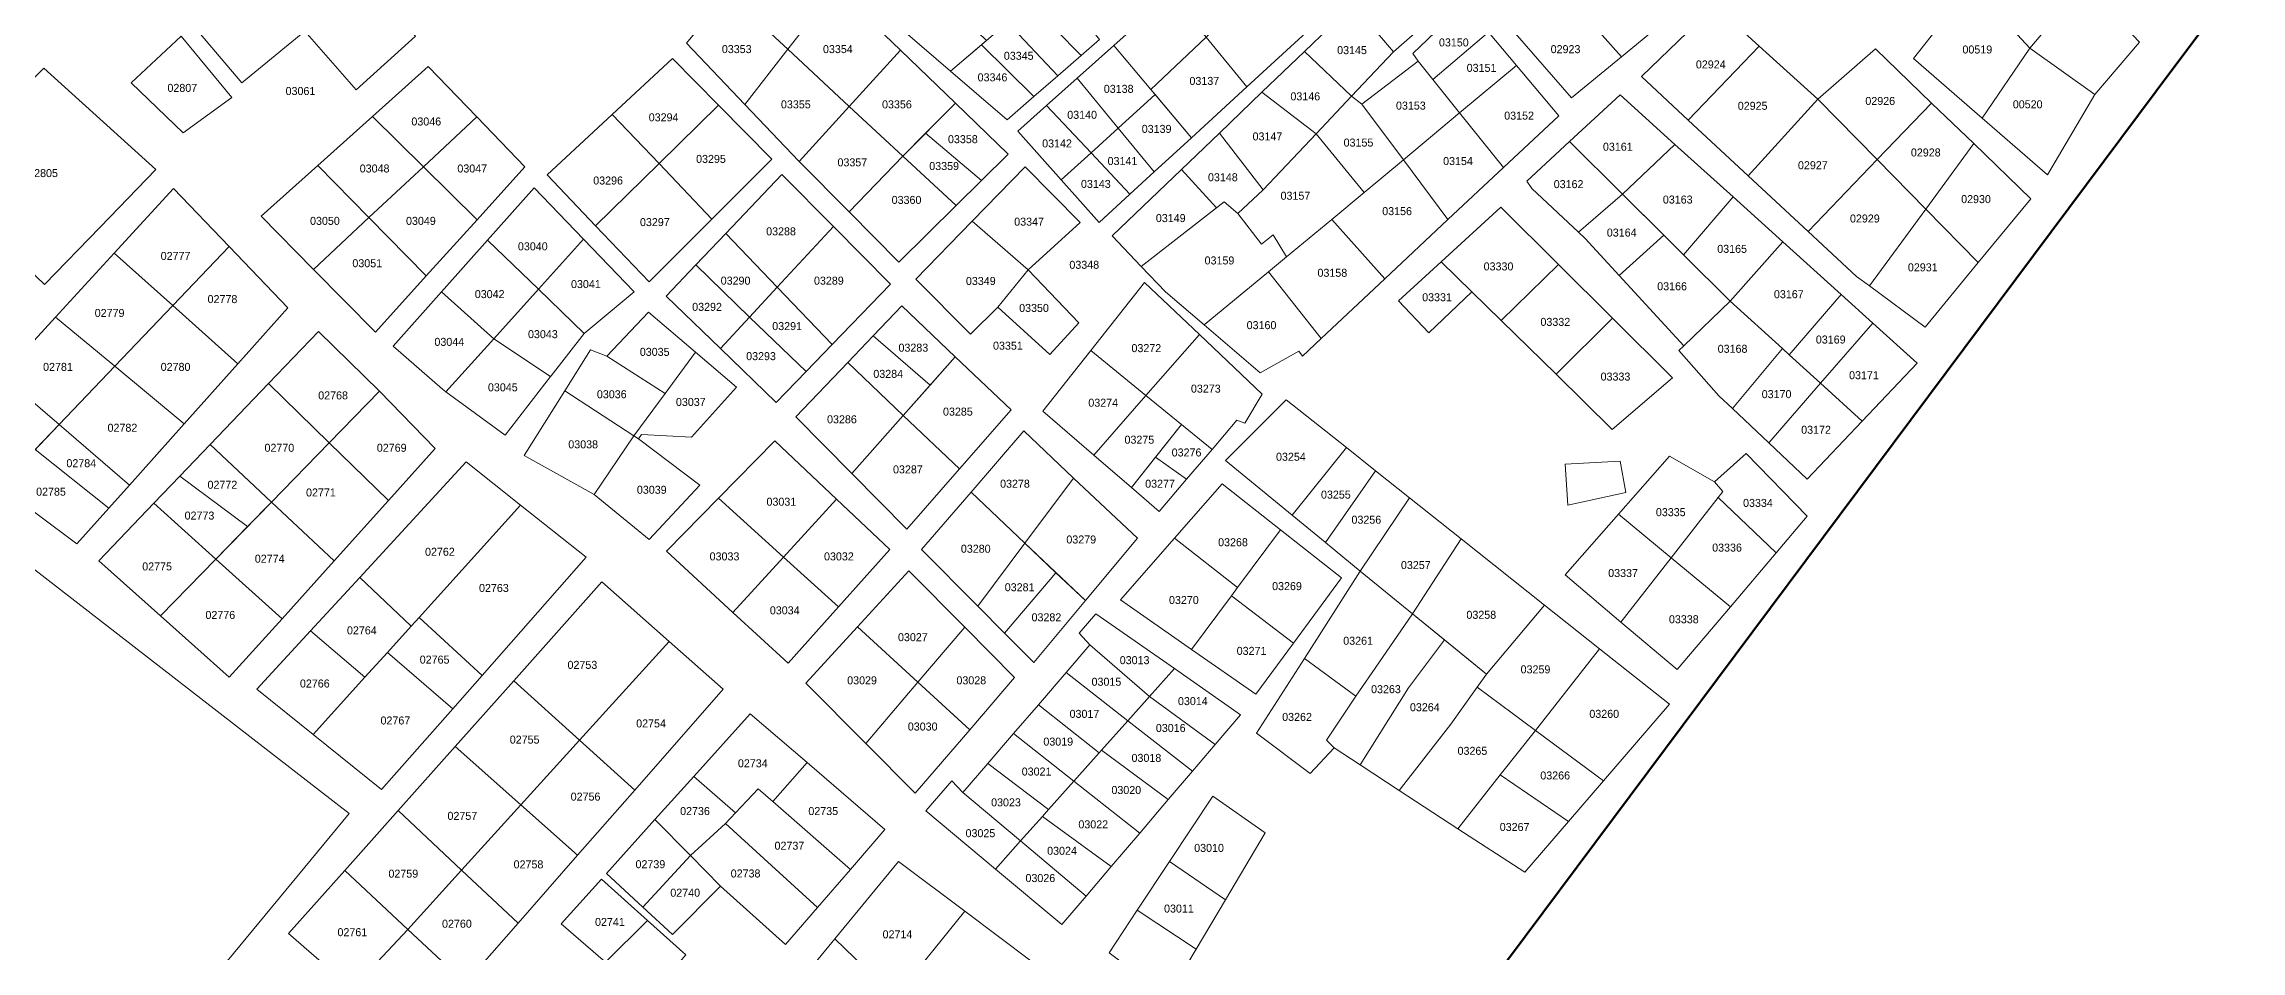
# Model space of a CAD drawing. Header units: metres. Extents: x 245225 to 248406, y 1633796 to 1637634.
# Drawn here: x 247960.4 to 248372.4, y 1635406.8 to 1635576.7 of the extents above; entities that cross this region are included whole.
import ezdxf
from ezdxf.enums import TextEntityAlignment as Align

# ---------------------------------------------------------------- set-up
doc = ezdxf.new("R2010")
doc.units = ezdxf.units.M
doc.header["$MEASUREMENT"] = 0
doc.layers.add('historique_numero_parcelle', color=7, linetype='Continuous')
doc.layers.add('Limites_Communes', color=7, linetype='Continuous', lineweight=211, plot=False)
doc.layers.add('LIMITES_PARCELLES', color=7, linetype='Continuous', lineweight=0, true_color=0xffffff)
doc.styles.add('Style-FANCY', font='FANCY.shx')

msp = doc.modelspace()

# ---------------------------------------------------------------- linework, layer by layer
at = {"layer": 'Limites_Communes', "color": 210, "lineweight": 80, "flags": 128}
msp.add_lwpolyline([(248217.2385, 1636236.7707), (248275.3777, 1636195.0512), (248148.5522, 1635981.3904), (248146.6045, 1635975.4591), (248342.7719, 1635633.7657), (248361.87, 1635600.4997), (248372.369, 1635589.1554), (248359.7581, 1635572.275), (248054, 1635163)], dxfattribs=at)
at = {"layer": 'limites_parcelles', "flags": 128}
for points in [[(248178.363, 1635577.977), (248208.457, 1635606.237), (248209.553, 1635604.683), (248215.718, 1635595.943), (248207.229, 1635588.157), (248197.919, 1635579.618), (248185.984, 1635568.673), (248178.363, 1635577.977)], [(248215.456, 1635576.987), (248213.462, 1635575.234), (248205.909, 1635584.055), (248217.57, 1635595.228), (248225.487, 1635585.805), (248215.456, 1635576.987)], [(248178.363, 1635577.977), (248167.981, 1635568.142), (248161.016, 1635576.402), (248166.185, 1635581.001), (248171.797, 1635585.994), (248178.363, 1635577.977)], [(248231.266, 1635578.928), (248220.859, 1635570.015), (248218.066, 1635573.488), (248217.113, 1635574.917), (248226.84, 1635584.195), (248231.266, 1635578.928)], [(248161.859, 1635560.937), (248154.144, 1635570.288), (248161.016, 1635576.402), (248167.981, 1635568.142), (248168.765, 1635567.213), (248161.859, 1635560.937)], [(247970.947, 1635542.373), (247960.514, 1635531.609), (247939.445, 1635551.811), (247950.305, 1635562.182), (247960.404, 1635572.184), (247981.416, 1635553.173), (247970.947, 1635542.373)], [(248111.431, 1635565.004), (248102.006, 1635554.688), (248101.947, 1635554.747), (248091.821, 1635565.383), (248099.915, 1635575.705), (248111.431, 1635565.004)], [(248220.859, 1635570.015), (248225.862, 1635563.794), (248215.305, 1635554.996), (248207.538, 1635565.39), (248218.066, 1635573.488), (248220.859, 1635570.015)], [(248207.538, 1635565.39), (248215.305, 1635554.996), (248207.957, 1635548.872), (248198.932, 1635559.855), (248205.578, 1635566.889), (248207.538, 1635565.39)], [(248180.278, 1635546.017), (248173.7, 1635553.194), (248180.817, 1635560.014), (248189.014, 1635549.358), (248184.252, 1635544.913), (248181.712, 1635547.135), (248180.278, 1635546.017)], [(248207.957, 1635548.872), (248201.873, 1635543.802), (248193.414, 1635536.837), (248190.919, 1635540.944), (248188.697, 1635539.198), (248184.252, 1635544.913), (248189.014, 1635549.358), (248198.932, 1635559.855), (248207.957, 1635548.872)], [(248256.366, 1635548.582), (248248.116, 1635541.446), (248239.424, 1635549.638), (248238.452, 1635551.02), (248246.437, 1635558.425), (248256.366, 1635548.582)], [(248277.125, 1635548.053), (248267.828, 1635537.221), (248264.543, 1635540.477), (248256.366, 1635548.582), (248266.227, 1635557.89), (248277.125, 1635548.053)], [(248223.673, 1635543.796), (248211.832, 1635532.697), (248201.873, 1635543.802), (248207.957, 1635548.872), (248215.305, 1635554.996), (248223.673, 1635543.796)], [(248313.248, 1635545.754), (248302.698, 1635531.362), (248300.279, 1635533.157), (248291.184, 1635541.596), (248304.133, 1635555.032), (248313.248, 1635545.754)], [(248184.252, 1635544.913), (248188.697, 1635539.198), (248190.919, 1635540.944), (248193.414, 1635536.837), (248190.013, 1635534.037), (248177.937, 1635524.096), (248170.739, 1635530.273), (248166.172, 1635535.02), (248181.712, 1635547.135), (248184.252, 1635544.913)], [(248248.116, 1635541.446), (248256.366, 1635548.582), (248264.116, 1635540.9), (248255.774, 1635533.317), (248249.397, 1635540.239), (248248.116, 1635541.446)], [(248144.942, 1635534.374), (248139.254, 1635527.363), (248134.148, 1635522.317), (248123.908, 1635532.654), (248134.469, 1635543.488), (248144.942, 1635534.374)], [(248211.832, 1635532.697), (248199.925, 1635521.535), (248190.013, 1635534.037), (248193.414, 1635536.837), (248201.873, 1635543.802), (248211.832, 1635532.697)], [(248244.417, 1635535.385), (248233.646, 1635524.891), (248228.154, 1635530.273), (248222.397, 1635535.892), (248233.578, 1635546.148), (248244.417, 1635535.385)], [(248255.774, 1635533.317), (248264.116, 1635540.9), (248264.543, 1635540.477), (248267.828, 1635537.221), (248276.599, 1635528.527), (248267.885, 1635520.171), (248255.774, 1635533.317)], [(248297.371, 1635529.78), (248287.666, 1635518.475), (248286.378, 1635519.645), (248276.599, 1635528.527), (248286.428, 1635539.657), (248297.371, 1635529.78)], [(248061.731, 1635522.468), (248055.513, 1635514.53), (248055.425, 1635514.417), (248044.789, 1635521.483), (248053.138, 1635530.734), (248061.731, 1635522.468)], [(248199.925, 1635521.535), (248196.404, 1635518.234), (248195.742, 1635519.16), (248188.466, 1635515.059), (248177.937, 1635524.096), (248190.013, 1635534.037), (248199.925, 1635521.535)], [(248044.789, 1635521.483), (248035.807, 1635511.529), (248035.14, 1635512.017), (248025.879, 1635520.086), (248034.989, 1635530.289), (248044.789, 1635521.483)], [(248267.885, 1635520.171), (248276.599, 1635528.527), (248286.378, 1635519.645), (248276.995, 1635508.428), (248274.482, 1635510.8), (248266.942, 1635519.266), (248267.885, 1635520.171)], [(248065.964, 1635518.234), (248076.892, 1635511.241), (248071.059, 1635503.315), (248058.109, 1635511.746), (248062.921, 1635519.425), (248065.964, 1635518.234)], [(248071.917, 1635502.756), (248071.059, 1635503.315), (248076.892, 1635511.241), (248082.578, 1635518.967), (248090.306, 1635512.414), (248081.839, 1635503.021), (248072.446, 1635503.55), (248071.917, 1635502.756)], [(248179.433, 1635500.722), (248173.706, 1635505.397), (248167.053, 1635510.828), (248177.077, 1635522.241), (248188.863, 1635511.091), (248185.556, 1635505.667), (248184.101, 1635506.196), (248179.433, 1635500.722)], [(248287.666, 1635518.475), (248293.548, 1635513.132), (248283.84, 1635501.966), (248276.995, 1635508.428), (248286.378, 1635519.645), (248287.666, 1635518.475)], [(248071.917, 1635502.756), (248083.426, 1635494.025), (248073.901, 1635483.838), (248063.583, 1635492.305), (248071.059, 1635503.315), (248071.917, 1635502.756)], [(248049.806, 1635490.319), (248030.758, 1635469.267), (248029.284, 1635467.638), (248019.668, 1635476.767), (248039.625, 1635498.404), (248049.806, 1635490.319)], [(248210.105, 1635496.731), (248200.727, 1635483.296), (248200.648, 1635483.361), (248194.47, 1635488.423), (248204.638, 1635501.074), (248210.105, 1635496.731)], [(248273.662, 1635494.686), (248275.216, 1635492.843), (248265.503, 1635480.448), (248255.63, 1635488.59), (248265.196, 1635499.449), (248273.662, 1635494.686)], [(248285.212, 1635481.391), (248274.332, 1635491.714), (248275.216, 1635492.843), (248273.662, 1635494.686), (248279.609, 1635499.964), (248291.02, 1635488.241), (248285.212, 1635481.391)], [(248194.712, 1635464.466), (248183.06, 1635473.306), (248184.232, 1635474.882), (248192.264, 1635485.679), (248203.68, 1635476.695), (248194.712, 1635464.466)], [(248184.232, 1635474.882), (248183.06, 1635473.306), (248175.607, 1635463.288), (248162.272, 1635472.594), (248172.387, 1635484.112), (248184.232, 1635474.882)], [(248217.037, 1635469.954), (248210.708, 1635460.772), (248206.382, 1635454.499), (248196.761, 1635461.586), (248207.239, 1635477.96), (248217.037, 1635469.954)], [(248029.284, 1635467.638), (248024.82, 1635462.704), (248020.624, 1635458.066), (248010.43, 1635466.752), (248019.668, 1635476.767), (248029.284, 1635467.638)], [(248068.901, 1635455.171), (248060.832, 1635446.282), (248048.504, 1635457.385), (248056.535, 1635466.392), (248065.025, 1635475.914), (248077.624, 1635464.78), (248068.901, 1635455.171)], [(248042.596, 1635458.402), (248037.1, 1635452.167), (248024.82, 1635462.704), (248029.284, 1635467.638), (248030.758, 1635469.267), (248042.596, 1635458.402)], [(248167.695, 1635454.438), (248156.545, 1635464.149), (248154.504, 1635466.314), (248157.642, 1635469.948), (248172.374, 1635459.672), (248167.695, 1635454.438)], [(248216.245, 1635456.058), (248207.227, 1635441.638), (248202.357, 1635444.812), (248200.889, 1635446.249), (248206.382, 1635454.499), (248210.708, 1635460.772), (248217.037, 1635469.954), (248223.043, 1635465.046), (248216.245, 1635456.058)], [(248252.113, 1635463.392), (248240.06, 1635448.102), (248229.147, 1635456.18), (248230.893, 1635458.632), (248241.781, 1635471.588), (248252.113, 1635463.392)], [(248071.216, 1635436.929), (248060.832, 1635446.282), (248068.901, 1635455.171), (248077.624, 1635464.78), (248087.779, 1635455.806), (248071.216, 1635436.929)], [(248224.225, 1635449.266), (248214.53, 1635436.877), (248207.227, 1635441.638), (248216.245, 1635456.058), (248223.043, 1635465.046), (248230.893, 1635458.632), (248229.147, 1635456.18), (248224.225, 1635449.266)], [(248037.1, 1635452.167), (248023.75, 1635437.02), (248010.905, 1635447.325), (248020.624, 1635458.066), (248024.82, 1635462.704), (248037.1, 1635452.167)], [(248206.382, 1635454.499), (248200.889, 1635446.249), (248202.357, 1635444.812), (248197.859, 1635440.05), (248187.805, 1635447.59), (248196.761, 1635461.586), (248206.382, 1635454.499)], [(248163.649, 1635449.912), (248158.711, 1635444.388), (248158.267, 1635443.891), (248146.871, 1635452.917), (248152.06, 1635458.941), (248163.649, 1635449.912)], [(248233.478, 1635439.753), (248225.548, 1635429.695), (248214.53, 1635436.877), (248224.225, 1635449.266), (248229.147, 1635456.18), (248240.06, 1635448.102), (248233.478, 1635439.753)], [(248103.5, 1635442.075), (248097.073, 1635434.781), (248094.356, 1635437.148), (248090.113, 1635432.686), (248082.298, 1635439.502), (248092.85, 1635451.22), (248103.5, 1635442.075)], [(248171.239, 1635435.156), (248165.874, 1635428.857), (248153.542, 1635438.606), (248158.267, 1635443.891), (248158.711, 1635444.388), (248171.239, 1635435.156)], [(248148.765, 1635433.263), (248147.639, 1635432.004), (248143.541, 1635427.42), (248132.732, 1635436.5), (248137.388, 1635441.906), (248148.765, 1635433.263)], [(248090.113, 1635432.686), (248088.217, 1635430.692), (248081.634, 1635424.657), (248074.995, 1635431.393), (248082.298, 1635439.502), (248090.113, 1635432.686)], [(248097.073, 1635434.781), (248111.662, 1635422.073), (248105.476, 1635414.932), (248088.217, 1635430.692), (248090.113, 1635432.686), (248094.356, 1635437.148), (248097.073, 1635434.781)], [(248132.732, 1635436.5), (248143.541, 1635427.42), (248138.823, 1635422.141), (248125.76, 1635433.038), (248130.63, 1635438.676), (248132.732, 1635436.5)], [(248165.874, 1635428.857), (248160.548, 1635422.605), (248147.639, 1635432.004), (248148.765, 1635433.263), (248153.542, 1635438.606), (248165.874, 1635428.857)], [(248105.476, 1635414.932), (248099.489, 1635408.023), (248087.265, 1635418.945), (248081.634, 1635424.657), (248088.217, 1635430.692), (248105.476, 1635414.932)], [(248133.106, 1635414.215), (248127.352, 1635407.156), (248120.013, 1635398.153), (248108.721, 1635409.036), (248120.631, 1635423.571), (248133.106, 1635414.215)], [(248080.809, 1635406.033), (248073.621, 1635397.703), (248073.189, 1635398.201), (248069.877, 1635401.08), (248065.706, 1635404.705), (248073.624, 1635412.468), (248080.809, 1635406.033)], [(248139.669, 1635396.998), (248131.768, 1635386.824), (248120.013, 1635398.153), (248127.352, 1635407.156), (248133.106, 1635414.215), (248145.703, 1635404.767), (248139.669, 1635396.998)], [(248176.445, 1635407.147), (248173.12, 1635401.553), (248179.867, 1635395.997), (248178.148, 1635392.954), (248160.156, 1635406.448), (248165.429, 1635414.411), (248176.445, 1635407.147)]]:
    msp.add_lwpolyline(points, close=True, dxfattribs=at)
at = {"layer": 'limites_parcelles'}
for points in [[(248108.92, 1635587.187), (248099.915, 1635575.705), (248088.586, 1635586.232), (248098.508, 1635597.213)], [(248321.811, 1635587.791), (248332.397, 1635599.149), (248342.95, 1635587.979), (248332.791, 1635575.885)], [(248263.272, 1635580.123), (248256.196, 1635574.314), (248245.403, 1635586.47), (248252.355, 1635592.352)], [(248009.317, 1635579.089), (247997.543, 1635569.431), (247987.679, 1635581.005), (247999.16, 1635590.541)], [(248009.317, 1635579.089), (248020.492, 1635589.065), (248030.086, 1635578.163), (248018.974, 1635568.108)], [(248154.903, 1635574.537), (248145.284, 1635584.282), (248149.903, 1635588.214), (248158.357, 1635577.528)], [(248099.915, 1635575.705), (248091.821, 1635565.383), (248080.928, 1635576.824), (248088.586, 1635586.232)], [(248121.038, 1635575.52), (248111.431, 1635565.004), (248099.915, 1635575.705), (248108.92, 1635587.187)], [(248137.136, 1635577.346), (248130.412, 1635571.622), (248121.922, 1635578.937), (248128.99, 1635585.251)], [(248154.903, 1635574.537), (248150.536, 1635570.756), (248141.1, 1635580.719), (248145.284, 1635584.282)], [(248256.196, 1635574.314), (248246.833, 1635566.627), (248236.279, 1635578.75), (248245.403, 1635586.47)], [(248332.791, 1635575.885), (248323.801, 1635562.809), (248310.967, 1635573.969), (248321.811, 1635587.791)], [(248353.307, 1635577.017), (248344.939, 1635567.241), (248332.791, 1635575.885), (248342.95, 1635587.979)], [(248146.007, 1635566.835), (248136.203, 1635576.551), (248141.1, 1635580.719), (248150.536, 1635570.756)], [(248205.578, 1635566.889), (248196.752, 1635575.282), (248205.909, 1635584.055), (248213.462, 1635575.234)], [(248281.995, 1635576.315), (248268.711, 1635562.448), (248259.93, 1635570.596), (248273.689, 1635583.825)], [(247995.69, 1635566.653), (247986.562, 1635560.039), (247976.773, 1635569.431), (247986.163, 1635578.135)], [(248146.007, 1635566.835), (248141, 1635562.499), (248130.412, 1635571.622), (248136.203, 1635576.551)], [(248185.984, 1635568.673), (248175.58, 1635559.131), (248167.981, 1635568.142), (248178.363, 1635577.977)], [(248220.859, 1635570.015), (248231.266, 1635578.928), (248236.519, 1635572.675), (248225.862, 1635563.794)], [(248293.003, 1635566.362), (248279.975, 1635551.997), (248268.711, 1635562.448), (248281.995, 1635576.315)], [(248344.939, 1635567.241), (248336.049, 1635552.159), (248323.801, 1635562.809), (248332.791, 1635575.885)], [(248041.583, 1635563.054), (248031.579, 1635553.709), (248022.041, 1635563.12), (248032.494, 1635572.474)], [(248086.921, 1635565.241), (248075.759, 1635554.29), (248066.991, 1635563.484), (248078.29, 1635573.956)], [(248131.319, 1635565.62), (248121.455, 1635555.69), (248111.431, 1635565.004), (248121.038, 1635575.52)], [(248198.932, 1635559.855), (248188.778, 1635567.641), (248196.752, 1635575.282), (248205.578, 1635566.889)], [(248234.092, 1635553.562), (248225.862, 1635563.794), (248236.519, 1635572.675), (248244.433, 1635563.255)], [(248314.352, 1635565.636), (248304.133, 1635555.032), (248293.003, 1635566.362), (248303.851, 1635575.755)], [(248156.76, 1635556.303), (248148.415, 1635565.191), (248154.144, 1635570.288), (248161.859, 1635560.937)], [(248198.932, 1635559.855), (248189.014, 1635549.358), (248180.817, 1635560.014), (248188.778, 1635567.641)], [(248075.759, 1635554.29), (248063.869, 1635542.625), (248054.765, 1635552.155), (248066.991, 1635563.484)], [(248085.672, 1635543.895), (248075.759, 1635554.29), (248086.921, 1635565.241), (248096.92, 1635555.144)], [(248121.455, 1635555.69), (248111.409, 1635545.219), (248102.006, 1635554.688), (248111.431, 1635565.004)], [(248136.204, 1635551.1), (248125.724, 1635559.988), (248131.319, 1635565.62), (248141.238, 1635556.07)], [(248156.76, 1635556.303), (248151.161, 1635551.214), (248143.011, 1635560.383), (248148.415, 1635565.191)], [(248168.617, 1635552.745), (248161.859, 1635560.937), (248168.765, 1635567.213), (248175.58, 1635559.131)], [(248234.092, 1635553.562), (248223.673, 1635543.796), (248215.305, 1635554.996), (248225.862, 1635563.794)], [(248266.227, 1635557.89), (248256.366, 1635548.582), (248246.437, 1635558.425), (248255.962, 1635567.156)], [(248304.133, 1635555.032), (248291.184, 1635541.596), (248279.975, 1635551.997), (248293.003, 1635566.362)], [(248322.246, 1635558.029), (248313.248, 1635545.754), (248304.133, 1635555.032), (248314.352, 1635565.636)], [(248031.579, 1635553.709), (248021.354, 1635544.16), (248011.76, 1635553.92), (248022.041, 1635563.12)], [(248041.641, 1635543.78), (248031.579, 1635553.709), (248041.583, 1635563.054), (248050.618, 1635553.689)], [(248136.204, 1635551.1), (248131.447, 1635546.406), (248121.455, 1635555.69), (248125.724, 1635559.988)], [(248164.041, 1635548.548), (248156.76, 1635556.303), (248161.859, 1635560.937), (248168.617, 1635552.745)], [(248131.447, 1635546.406), (248120.733, 1635535.829), (248111.409, 1635545.219), (248121.455, 1635555.69)], [(248164.041, 1635548.548), (248158.251, 1635543.238), (248151.161, 1635551.214), (248156.76, 1635556.303)], [(248323.088, 1635535.736), (248313.248, 1635545.754), (248322.246, 1635558.029), (248332.956, 1635547.709)], [(248021.354, 1635544.16), (248010.976, 1635534.466), (248001.141, 1635544.418), (248011.76, 1635553.92)], [(248041.641, 1635543.78), (248032.09, 1635533.238), (248021.354, 1635544.16), (248031.579, 1635553.709)], [(248085.672, 1635543.895), (248073.901, 1635532.125), (248063.869, 1635542.625), (248075.759, 1635554.29)], [(248108.438, 1635542.505), (248097.91, 1635531.131), (248088.257, 1635541.205), (248098.772, 1635552.233)], [(248144.942, 1635534.374), (248134.469, 1635543.488), (248144.413, 1635553.689), (248154.732, 1635543.238)], [(248180.278, 1635546.017), (248166.172, 1635535.02), (248160.685, 1635540.724), (248173.7, 1635553.194)], [(247995.13, 1635538.745), (247984.568, 1635527.695), (247973.615, 1635537.516), (247984.723, 1635549.601)], [(248061.61, 1635540.121), (248053.138, 1635530.734), (248043.588, 1635539.92), (248052.338, 1635549.72)], [(248286.428, 1635539.657), (248276.599, 1635528.527), (248267.828, 1635537.221), (248277.125, 1635548.053)], [(248032.09, 1635533.238), (248022.572, 1635522.732), (248010.976, 1635534.466), (248021.354, 1635544.16)], [(248323.088, 1635535.736), (248313.112, 1635523.632), (248302.698, 1635531.362), (248313.248, 1635545.754)], [(248053.138, 1635530.734), (248044.789, 1635521.483), (248034.989, 1635530.289), (248043.588, 1635539.92)], [(248061.731, 1635522.468), (248053.138, 1635530.734), (248061.61, 1635540.121), (248071.123, 1635530.273)], [(248092.711, 1635525.514), (248082.65, 1635535.325), (248088.257, 1635541.205), (248097.91, 1635531.131)], [(248108.207, 1635520.384), (248097.91, 1635531.131), (248108.438, 1635542.505), (248119.145, 1635531.728)], [(247984.568, 1635527.695), (247973.692, 1635516.317), (247962.584, 1635525.516), (247973.615, 1635537.516)], [(247996.767, 1635516.756), (247984.568, 1635527.695), (247995.13, 1635538.745), (248006.155, 1635527.243)], [(248092.711, 1635525.514), (248087.259, 1635519.623), (248077.076, 1635529.479), (248082.65, 1635535.325)], [(248228.154, 1635530.273), (248220.084, 1635522.6), (248214.395, 1635528.553), (248222.397, 1635535.892)], [(248254.549, 1635525.324), (248243.933, 1635514.811), (248233.646, 1635524.891), (248244.417, 1635535.385)], [(248103.319, 1635515.316), (248092.711, 1635525.514), (248097.91, 1635531.131), (248108.207, 1635520.384)], [(248139.254, 1635527.363), (248144.942, 1635534.374), (248154.467, 1635524.452), (248149.043, 1635518.499)], [(248177.077, 1635522.241), (248167.053, 1635510.828), (248156.707, 1635519.273), (248166.77, 1635531.993)], [(247996.767, 1635516.756), (247986.716, 1635505.529), (247973.692, 1635516.317), (247984.568, 1635527.695)], [(248082.578, 1635518.967), (248076.892, 1635511.241), (248065.964, 1635518.234), (248073.769, 1635526.436)], [(248126.588, 1635512.795), (248115.91, 1635522.026), (248121.262, 1635527.627), (248131.306, 1635518.102)], [(248303.338, 1635524.393), (248293.548, 1635513.132), (248287.666, 1635518.475), (248297.371, 1635529.78)], [(247973.692, 1635516.317), (247963.266, 1635505.41), (247952.569, 1635514.621), (247962.584, 1635525.516)], [(248023.353, 1635511.633), (248013.918, 1635501.967), (248002.544, 1635513.063), (248011.9, 1635522.812)], [(248103.319, 1635515.316), (248097.714, 1635509.503), (248087.259, 1635519.623), (248092.711, 1635525.514)], [(248243.933, 1635514.811), (248254.549, 1635525.324), (248265.771, 1635514.182), (248254.48, 1635504.476)], [(248301.348, 1635506.048), (248293.548, 1635513.132), (248303.338, 1635524.393), (248311.657, 1635516.885)], [(248055.425, 1635514.417), (248046.914, 1635503.418), (248035.807, 1635511.529), (248044.789, 1635521.483)], [(248126.588, 1635512.795), (248121.546, 1635507.122), (248111.147, 1635517.04), (248115.91, 1635522.026)], [(248167.053, 1635510.828), (248157.274, 1635499.694), (248147.72, 1635507.916), (248156.707, 1635519.273)], [(247963.266, 1635505.41), (247952.183, 1635493.815), (247941.067, 1635502.108), (247952.569, 1635514.621)], [(247986.716, 1635505.529), (247976.448, 1635494.059), (247963.266, 1635505.41), (247973.692, 1635516.317)], [(248121.546, 1635507.122), (248111.887, 1635496.255), (248101.418, 1635506.857), (248111.147, 1635517.04)], [(248132.059, 1635497.095), (248121.546, 1635507.122), (248131.306, 1635518.102), (248141.767, 1635508.18)], [(248013.918, 1635501.967), (248003.084, 1635490.868), (247991.587, 1635501.646), (248002.544, 1635513.063)], [(248025.004, 1635491.153), (248013.918, 1635501.967), (248023.353, 1635511.633), (248033.804, 1635500.917)], [(248071.059, 1635503.315), (248063.583, 1635492.305), (248050.486, 1635499.581), (248058.109, 1635511.746)], [(248173.706, 1635505.397), (248164.322, 1635493.628), (248157.274, 1635499.694), (248167.053, 1635510.828)], [(248204.638, 1635501.074), (248194.47, 1635488.423), (248181.984, 1635498.655), (248193.361, 1635510.032)], [(248301.348, 1635506.048), (248291.019, 1635495.189), (248283.84, 1635501.966), (248293.548, 1635513.132)], [(248017.664, 1635432.522), (247932.337, 1635329.477), (247820.814, 1635390.057), (247922.811, 1635505.944)], [(248132.059, 1635497.095), (248122.188, 1635485.823), (248111.887, 1635496.255), (248121.546, 1635507.122)], [(247972.586, 1635489.745), (247958.778, 1635500.715), (247963.266, 1635505.41), (247976.448, 1635494.059)], [(248025.004, 1635491.153), (248014.825, 1635479.859), (248003.084, 1635490.868), (248013.918, 1635501.967)], [(248109.042, 1635491.407), (248099.117, 1635480.587), (248086.895, 1635491.622), (248097.449, 1635502.359)], [(248153.493, 1635495.389), (248144.344, 1635483.178), (248134.253, 1635492.746), (248144.148, 1635504.211)], [(248174.678, 1635495.146), (248168.818, 1635499.267), (248173.706, 1635505.397), (248179.433, 1635500.722)], [(247972.586, 1635489.745), (247966.599, 1635483.058), (247952.183, 1635493.815), (247958.778, 1635500.715)], [(247998.599, 1635486.274), (247985.935, 1635495.757), (247991.587, 1635501.646), (248003.084, 1635490.868)], [(248174.678, 1635495.146), (248169.549, 1635489.13), (248164.322, 1635493.628), (248168.818, 1635499.267)], [(248256.993, 1635492.702), (248246.146, 1635490.321), (248245.616, 1635497.994), (248255.935, 1635498.523)], [(247998.599, 1635486.274), (247992.679, 1635480.209), (247981.063, 1635490.681), (247985.935, 1635495.757)], [(248155.689, 1635472.42), (248144.344, 1635483.178), (248153.493, 1635495.389), (248165.447, 1635484.103)], [(248192.264, 1635485.679), (248184.232, 1635474.882), (248172.387, 1635484.112), (248181.323, 1635494.29)], [(248200.727, 1635483.296), (248210.105, 1635496.731), (248216.482, 1635491.666), (248207.239, 1635477.96)], [(247992.679, 1635480.209), (247982.28, 1635469.555), (247970.701, 1635479.883), (247981.063, 1635490.681)], [(248014.825, 1635479.859), (248005.072, 1635469.037), (247992.679, 1635480.209), (248003.084, 1635490.868)], [(248042.596, 1635458.402), (248030.758, 1635469.267), (248049.806, 1635490.319), (248062.114, 1635480.544)], [(248099.117, 1635480.587), (248089.612, 1635470.224), (248077.149, 1635481.707), (248086.895, 1635491.622)], [(248109.432, 1635471.274), (248099.117, 1635480.587), (248109.042, 1635491.407), (248119.013, 1635481.986)], [(248144.344, 1635483.178), (248135.505, 1635471.381), (248124.966, 1635481.986), (248134.253, 1635492.746)], [(248226.169, 1635483.971), (248217.037, 1635469.954), (248207.239, 1635477.96), (248216.482, 1635491.666)], [(248285.212, 1635481.391), (248276.632, 1635471.27), (248265.503, 1635480.448), (248274.332, 1635491.714)], [(248265.503, 1635480.448), (248256.072, 1635468.413), (248245.616, 1635477.224), (248255.63, 1635488.59)], [(248150.169, 1635477.655), (248140.549, 1635466.306), (248135.505, 1635471.381), (248144.344, 1635483.178)], [(248241.781, 1635471.588), (248230.893, 1635458.632), (248217.037, 1635469.954), (248226.169, 1635483.971)], [(248005.072, 1635469.037), (247995.175, 1635458.055), (247982.28, 1635469.555), (247992.679, 1635480.209)], [(248109.432, 1635471.274), (248099.963, 1635460.687), (248089.612, 1635470.224), (248099.117, 1635480.587)], [(248133.081, 1635467.451), (248124.288, 1635457.131), (248112.946, 1635467.52), (248122.585, 1635478.018)], [(248140.549, 1635466.306), (248150.169, 1635477.655), (248155.689, 1635472.42), (248146.001, 1635460.82)], [(248276.632, 1635471.27), (248266.651, 1635459.497), (248256.072, 1635468.413), (248265.503, 1635480.448)], [(248194.712, 1635464.466), (248187.673, 1635454.867), (248175.607, 1635463.288), (248183.06, 1635473.306)], [(248020.624, 1635458.066), (248010.905, 1635447.325), (248000.334, 1635455.806), (248010.43, 1635466.752)], [(248124.288, 1635457.131), (248114.517, 1635445.664), (248103.27, 1635456.983), (248112.946, 1635467.52)], [(248133.998, 1635448.236), (248124.288, 1635457.131), (248133.081, 1635467.451), (248142.429, 1635458.042)], [(248167.695, 1635454.438), (248163.649, 1635449.912), (248152.06, 1635458.941), (248156.545, 1635464.149)], [(248252.825, 1635438.652), (248240.06, 1635448.102), (248252.113, 1635463.392), (248265.196, 1635453.014)], [(248060.832, 1635446.282), (248049.836, 1635434.17), (248037.538, 1635445.085), (248048.504, 1635457.385)], [(248133.998, 1635448.236), (248123.776, 1635436.346), (248114.517, 1635445.664), (248124.288, 1635457.131)], [(248180.048, 1635445.496), (248167.695, 1635454.438), (248172.374, 1635459.672), (248184.762, 1635451.03)], [(248158.267, 1635443.891), (248153.542, 1635438.606), (248142.24, 1635447.54), (248146.871, 1635452.917)], [(248180.048, 1635445.496), (248175.767, 1635440.471), (248163.649, 1635449.912), (248167.695, 1635454.438)], [(248175.767, 1635440.471), (248171.239, 1635435.156), (248158.711, 1635444.388), (248163.649, 1635449.912)], [(248049.836, 1635434.17), (248038.745, 1635421.953), (248026.876, 1635433.126), (248037.538, 1635445.085)], [(248071.216, 1635436.929), (248060.495, 1635424.71), (248049.836, 1635434.17), (248060.832, 1635446.282)], [(248148.765, 1635433.263), (248137.388, 1635441.906), (248142.24, 1635447.54), (248153.542, 1635438.606)], [(248246.29, 1635431.066), (248233.478, 1635439.753), (248240.06, 1635448.102), (248252.825, 1635438.652)], [(248111.662, 1635422.073), (248097.073, 1635434.781), (248103.5, 1635442.075), (248118.118, 1635429.524)], [(248181.937, 1635416.39), (248171.48, 1635423.55), (248179.603, 1635435.817), (248189.392, 1635428.937)], [(248246.29, 1635431.066), (248238.076, 1635421.529), (248225.548, 1635429.695), (248233.478, 1635439.753)], [(248038.745, 1635421.953), (248028.644, 1635410.827), (248016.836, 1635421.864), (248026.876, 1635433.126)], [(248060.495, 1635424.71), (248049.332, 1635411.986), (248038.745, 1635421.953), (248049.836, 1635434.17)], [(248160.548, 1635422.605), (248155.845, 1635417.084), (248143.541, 1635427.42), (248147.639, 1635432.004)], [(248081.634, 1635424.657), (248072.711, 1635414.974), (248065.884, 1635421.276), (248074.995, 1635431.393)], [(248087.265, 1635418.945), (248078.269, 1635409.843), (248072.711, 1635414.974), (248081.634, 1635424.657)], [(248155.845, 1635417.084), (248151.292, 1635411.739), (248138.823, 1635422.141), (248143.541, 1635427.42)], [(248181.937, 1635416.39), (248176.445, 1635407.147), (248165.429, 1635414.411), (248171.48, 1635423.55)], [(248028.644, 1635410.827), (248018.193, 1635399.714), (248006.287, 1635410.033), (248016.836, 1635421.864)], [(248049.332, 1635411.986), (248039.492, 1635400.772), (248028.644, 1635410.827), (248038.745, 1635421.953)], [(248073.624, 1635412.468), (248065.706, 1635404.705), (248057.435, 1635411.894), (248064.95, 1635420.238)], [(248120.013, 1635398.153), (248114.576, 1635391.484), (248103.052, 1635402.118), (248108.721, 1635409.036)]]:
    msp.add_3dface(points, dxfattribs=at)

# ---------------------------------------------------------------- texts
at = {"layer": 'historique_numero_parcelle', "style": 'Style-FANCY'}
for s, p in [('03353', (248090.319719, 1635575.736072)), ('03354', (248109.282601, 1635575.736072)), ('03145', (248205.684747, 1635575.541471)), ('03150', (248224.772058, 1635576.984584)), ('02923', (248245.71546, 1635575.722863)), ('00519', (248322.924128, 1635575.661425)), ('03345', (248143.191013, 1635574.483656)), ('03151', (248229.969207, 1635572.222312)), ('02924', (248272.945537, 1635572.865628)), ('02807', (247986.376869, 1635568.469806)), ('03061', (248008.529795, 1635567.884875)), ('03346', (248138.278266, 1635570.44294)), ('03138', (248161.93179, 1635568.289829)), ('03137', (248177.995719, 1635569.774174)), ('03146', (248196.920776, 1635566.882794)), ('03294', (248076.612079, 1635562.953131)), ('03355', (248101.405305, 1635565.381737)), ('03356', (248120.356759, 1635565.381737)), ('03140', (248155.083373, 1635563.424478)), ('03153', (248216.713905, 1635565.151059)), ('03152', (248237.010952, 1635563.275012)), ('02925', (248280.797504, 1635565.114051)), ('02926', (248304.717449, 1635566.02115)), ('00520', (248332.362917, 1635565.39457)), ('03046', (248032.115435, 1635562.174996)), ('03358', (248132.719668, 1635558.86196)), ('03139', (248169.046395, 1635560.785643)), ('03147', (248189.826766, 1635559.378608)), ('03295', (248085.493785, 1635555.160321)), ('03357', (248112.001319, 1635554.522313)), ('03142', (248150.372763, 1635558.064344)), ('03141', (248162.648921, 1635554.765801)), ('03155', (248206.89579, 1635558.224118)), ('03154', (248225.549304, 1635554.760647)), ('03161', (248255.517478, 1635557.445867)), ('02928', (248313.254877, 1635556.37291)), ('02805', (247960.265263, 1635552.507947)), ('03048', (248022.426483, 1635553.372008)), ('03047', (248040.735242, 1635553.372008)), ('03296', (248066.205881, 1635551.119606)), ('03359', (248129.207365, 1635553.831681)), ('03143', (248157.652125, 1635550.477694)), ('03148', (248181.465286, 1635551.73011)), ('03162', (248246.289347, 1635550.436462)), ('02927', (248292.083443, 1635553.981466)), ('03360', (248122.16014, 1635547.481984)), ('03157', (248195.074386, 1635548.266639)), ('03163', (248266.749368, 1635547.550237)), ('02930', (248322.676097, 1635547.63177)), ('03050', (248013.113594, 1635543.558841)), ('03049', (248031.10629, 1635543.558841)), ('03297', (248074.969852, 1635543.326796)), ('03347', (248145.13722, 1635543.410345)), ('03149', (248171.69217, 1635544.081612)), ('03156', (248214.133962, 1635545.380414)), ('02929', (248301.834179, 1635544.003372)), ('03040', (248052.088115, 1635538.787549)), ('03288', (248098.627659, 1635541.595061)), ('03164', (248256.246269, 1635541.365468)), ('03165', (248276.949379, 1635538.314315)), ('02777', (247985.109003, 1635536.984177)), ('03051', (248021.049848, 1635535.62172)), ('03348', (248155.480948, 1635535.328913)), ('03159', (248180.832203, 1635536.144492)), ('03330', (248233.148901, 1635535.024506)), ('02931', (248312.694893, 1635534.849914)), ('03042', (248043.999961, 1635529.84025)), ('03041', (248062.042658, 1635531.716296)), ('03290', (248090.107015, 1635532.359139)), ('03289', (248107.595794, 1635532.359139)), ('03349', (248136.084922, 1635532.298376)), ('03158', (248201.994232, 1635533.835511)), ('03166', (248265.69344, 1635531.30491)), ('03167', (248287.576286, 1635529.820565)), ('02779', (247972.740946, 1635526.305142)), ('02778', (247993.902974, 1635528.902745)), ('03292', (248084.757968, 1635527.452555)), ('03350', (248146.059936, 1635527.247481)), ('03331', (248221.623089, 1635529.252055)), ('03043', (248053.97724, 1635522.336063)), ('03291', (248099.773232, 1635523.844773)), ('03160', (248188.716194, 1635524.022344)), ('03332', (248243.801997, 1635524.634094)), ('03044', (248036.430726, 1635520.89295)), ('03035', (248074.938676, 1635519.016904)), ('03293', (248094.87941, 1635518.216634)), ('03283', (248123.438774, 1635519.804058)), ('03351', (248141.165643, 1635520.176228)), ('03272', (248167.11862, 1635519.717729)), ('03168', (248277.031758, 1635519.59508)), ('03169', (248295.432302, 1635521.326815)), ('02781', (247963.059259, 1635516.203352)), ('02780', (247985.109003, 1635516.203352)), ('03284', (248118.722809, 1635514.897474)), ('03333', (248255.076746, 1635514.387993)), ('03171', (248301.664785, 1635514.647265)), ('02768', (248014.647512, 1635510.863835)), ('03045', (248046.46574, 1635512.378585)), ('03036', (248066.895522, 1635511.079783)), ('03037', (248081.714359, 1635509.63667)), ('03274', (248159.034516, 1635509.492243)), ('03273', (248178.269801, 1635512.131078)), ('03170', (248285.28467, 1635511.10133)), ('03286', (248110.046573, 1635506.383108)), ('03285', (248131.785255, 1635507.826221)), ('02782', (247975.146725, 1635504.802761)), ('02770', (248004.57107, 1635501.050668)), ('02769', (248025.633935, 1635501.050668)), ('03038', (248061.531475, 1635501.69955)), ('03275', (248165.815554, 1635502.565302)), ('03172', (248292.683791, 1635504.42178)), ('02784', (247967.433326, 1635498.164442)), ('03287', (248122.41463, 1635497.002875)), ('03276', (248174.66012, 1635500.173858)), ('03254', (248194.224558, 1635499.368549)), ('02785', (247961.754523, 1635492.824925)), ('02772', (247993.887974, 1635494.123726)), ('02771', (248012.363161, 1635492.680614)), ('03039', (248074.392022, 1635493.185184)), ('03278', (248142.489392, 1635494.318943)), ('03277', (248169.687373, 1635494.318943)), ('03031', (248098.690251, 1635490.948359)), ('03255', (248202.653179, 1635492.276681)), ('03335', (248265.441515, 1635488.989208)), ('03334', (248281.788415, 1635490.720943)), ('02773', (247989.59307, 1635488.351275)), ('03256', (248208.367338, 1635487.576256)), ('02762', (248034.671233, 1635481.568645)), ('03033', (248088.02989, 1635480.702259)), ('03032', (248109.480246, 1635480.702259)), ('03280', (248135.137055, 1635482.138813)), ('03279', (248154.917449, 1635483.870549)), ('03268', (248183.367901, 1635483.35644)), ('03336', (248275.995448, 1635482.350889)), ('02775', (247981.64908, 1635478.826731)), ('02774', (248002.753374, 1635480.269843)), ('03257', (248217.646179, 1635479.082507)), ('03337', (248256.503381, 1635477.588617)), ('02763', (248044.792675, 1635474.786015)), ('03281', (248143.361637, 1635474.923249)), ('03270', (248174.15644, 1635472.533094)), ('03269', (248193.489343, 1635475.130697)), ('02776', (247993.500484, 1635469.73512)), ('03034', (248099.316069, 1635470.600469)), ('03282', (248148.385094, 1635469.295109)), ('03258', (248229.920668, 1635469.764121)), ('03338', (248267.892294, 1635468.92994)), ('02764', (248020.037989, 1635466.848894)), ('03027', (248123.346127, 1635465.57019)), ('03261', (248206.826184, 1635464.898769)), ('02765', (248033.677089, 1635461.365066)), ('02753', (248061.386473, 1635460.381945)), ('03013', (248164.922464, 1635461.264044)), ('03271', (248186.850089, 1635463.008549)), ('02766', (248011.217589, 1635456.891416)), ('03029', (248113.820149, 1635457.488758)), ('03028', (248134.30255, 1635457.488758)), ('03015', (248159.6352, 1635457.223329)), ('03263', (248212.044399, 1635455.827774)), ('03259', (248240.083299, 1635459.538636)), ('03014', (248175.837936, 1635453.594931)), ('03264', (248219.33519, 1635452.446767)), ('02767', (248026.324752, 1635449.964474)), ('02754', (248074.258449, 1635449.414288)), ('03030', (248125.188468, 1635448.830081)), ('03017', (248155.516245, 1635451.203487)), ('03016', (248171.692552, 1635448.564652)), ('03262', (248195.373817, 1635450.632568)), ('03260', (248252.971821, 1635451.209813)), ('02755', (248050.559213, 1635446.383751)), ('03019', (248150.603497, 1635446.00828)), ('03265', (248228.258085, 1635444.282872)), ('02734', (248093.335527, 1635441.946179)), ('03021', (248146.543114, 1635440.400756)), ('03018', (248167.1317, 1635442.957128)), ('03266', (248243.77536, 1635439.664911)), ('02756', (248061.978127, 1635435.704716)), ('03020', (248163.361785, 1635436.937286)), ('02757', (248038.881973, 1635432.096934)), ('02736', (248082.496839, 1635432.998879)), ('02735', (248106.542136, 1635432.998879)), ('03023', (248140.804906, 1635434.628305)), ('03025', (248136.011917, 1635428.855854)), ('03022', (248157.168351, 1635430.505126)), ('03267', (248236.166481, 1635430.016671)), ('02758', (248051.280031, 1635423.005323)), ('02739', (248074.135358, 1635423.041401)), ('02737', (248100.198944, 1635426.504872)), ('03024', (248151.308482, 1635425.55731)), ('03010', (248178.881022, 1635426.093324)), ('02759', (248027.811387, 1635421.273588)), ('02738', (248091.981627, 1635421.309666)), ('03026', (248147.245477, 1635420.444568)), ('02740', (248080.664142, 1635417.701884)), ('03011', (248173.229871, 1635414.72881)), ('02761', (248018.258863, 1635410.305931)), ('02760', (248037.857829, 1635411.893355)), ('02741', (248066.543388, 1635412.218055)), ('02714', (248120.460815, 1635409.909075))]:
    msp.add_text(s, height=1.499994, dxfattribs=at).set_placement(p, align=Align.MIDDLE_CENTER)

doc.saveas('drawing.dxf')
